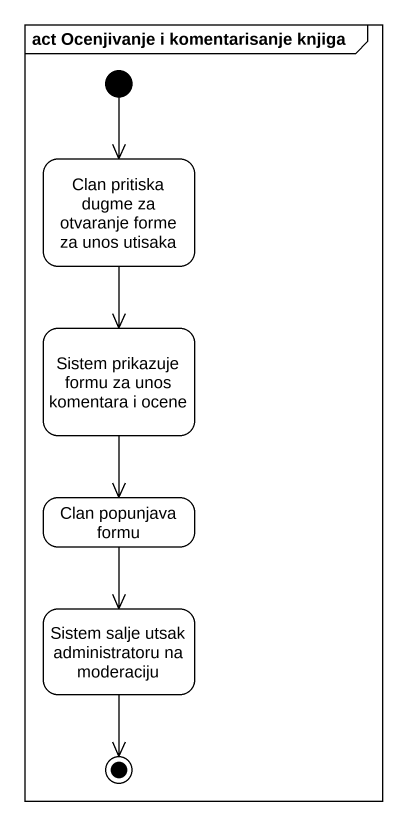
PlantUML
@startuml
mainframe act Ocenjivanje i komentarisanje knjiga
hide empty description
state "Clan pritiska dugme za otvaranje forme za unos utisaka" as Clan_pritiska_dugme_za
state "Sistem prikazuje formu za unos komentara i ocene" as Sistem_prikazuje_formu_za
state "Clan popunjava formu" as Clan_popunjava_formu
state "Sistem salje utsak administratoru na moderaciju" as Sistem_salje_utsak
[*] --> Clan_pritiska_dugme_za
Clan_pritiska_dugme_za --> Sistem_prikazuje_formu_za
Sistem_prikazuje_formu_za --> Clan_popunjava_formu
Clan_popunjava_formu --> Sistem_salje_utsak
Sistem_salje_utsak --> [*]
@enduml
